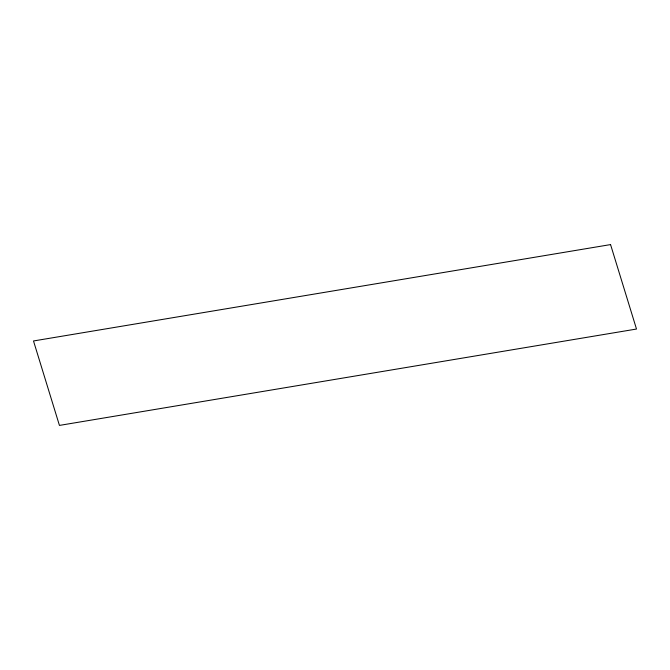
<?xml version="1.0" encoding="UTF-8"?>
<svg xmlns="http://www.w3.org/2000/svg" width="670" height="670" viewBox="0 0 670 670"><rect width="100%" height="100%" fill="white"/><g stroke="black" fill="none" stroke-linecap="round" stroke-linejoin="round"><path stroke-width="1" d="M610.563 244.592L33.5 340.963L59.437 425.408L636.5 329.037L610.563 244.592"/></g></svg>
